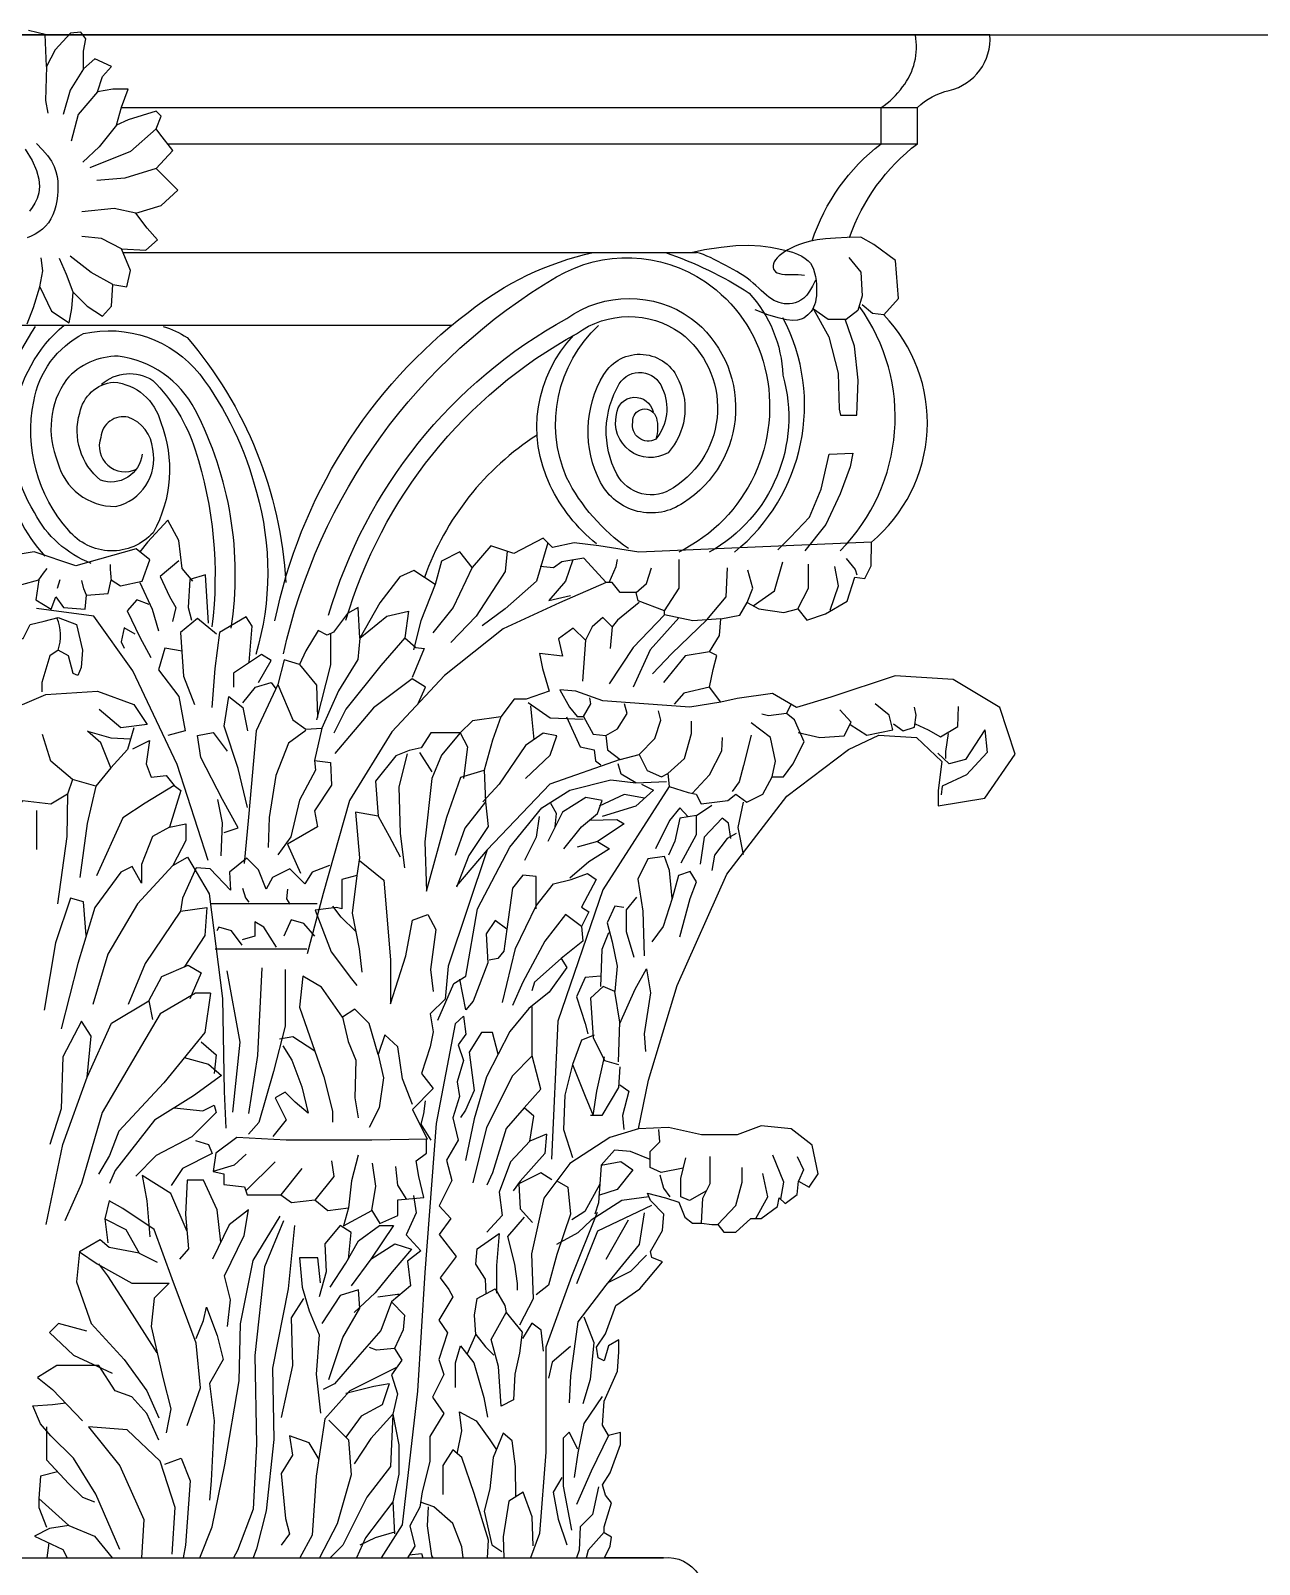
# Model space of a CAD drawing. Extents: x 140 to 2512, y 69 to 3554.
# Drawn here: x 685.8 to 1024.8, y 2077.8 to 2500.8 of the extents above; entities that cross this region are included whole.
import ezdxf

# ---------------------------------------------------------------- set-up
doc = ezdxf.new("R2010")
doc.units = 0
doc.header["$LTSCALE"] = 10
doc.header["$MEASUREMENT"] = 0
for name, color, linetype in [('3', 3, 'CONTINUOUS'), ('4', 4, 'CONTINUOUS'), ('7', 7, 'CONTINUOUS')]:
    doc.layers.add(name, color=color, linetype=linetype)

msp = doc.modelspace()

# ---------------------------------------------------------------- linework, layer by layer
at = {"layer": '3'}
for p, q in [((689.32, 2351.21), (690.35, 2352.5)), ((688.06, 2349.35), (689.32, 2351.21)), ((693.2, 2347.07), (693.98, 2349.4)), ((700.46, 2346.81), (699.94, 2349.14)), ((701.26, 2345.1), (700.46, 2346.81)), ((749.57, 2242.28), (748.36, 2218.17)), ((739.92, 2241.48), (743.54, 2221.79)), ((743.54, 2221.79), (741.53, 2202.5)), ((748.36, 2218.17), (745.95, 2202.1))]:
    msp.add_line(p, q, dxfattribs=at)
for points in [[(690.14, 2490.95), (689.95, 2481.54), (690.59, 2478.02)], [(700.35, 2490.25), (696.69, 2484.43), (694.76, 2477.7)], [(704.22, 2483.92), (698.93, 2477.7), (697.01, 2470.33)], [(709.51, 2474.77), (704.7, 2468.73), (700.21, 2464.57)], [(720.42, 2473.72), (713.36, 2467.45), (702.14, 2462.97)], [(684.34, 2468.09), (686.2, 2464.95), (687.41, 2462.21), (688.06, 2459.84), (688.24, 2457.8), (688.06, 2456.03), (687.6, 2454.51), (686.96, 2453.19), (686.24, 2452.02), (685.51, 2450.98)], [(687.39, 2469.69), (689.11, 2467.96), (690.48, 2466.33), (691.52, 2464.81), (692.28, 2463.36), (692.8, 2461.96), (693.12, 2460.61), (693.29, 2459.27), (693.35, 2457.92), (693.32, 2456.56), (693.21, 2455.2), (693.03, 2453.84), (692.75, 2452.51), (692.39, 2451.23), (691.93, 2450.01), (691.37, 2448.86), (690.7, 2447.81), (689.93, 2446.86), (689.05, 2446.02), (688.1, 2445.28), (687.07, 2444.64), (685.98, 2444.1), (684.84, 2443.65)], [(720.42, 2462.81), (711.76, 2460.08), (704.06, 2459.44)], [(714.79, 2450.5), (708.87, 2451.76), (699.89, 2450.8)], [(710.91, 2440.66), (705.34, 2443.43), (699.89, 2444.07)], [(688.38, 2430.1), (689.14, 2434.59), (688.7, 2438.15)], [(697.53, 2428.7), (695.72, 2433.5), (693.8, 2437.98)], [(708.45, 2430.81), (702.46, 2434.14), (696.69, 2438.62)], [(902.35, 2432), (901.55, 2430.3), (900.74, 2428.93), (899.94, 2427.85), (899.13, 2427.03), (898.33, 2426.43), (897.54, 2426.02), (896.75, 2425.74), (895.98, 2425.57), (895.22, 2425.48), (894.48, 2425.45), (893.75, 2425.49), (893.02, 2425.61), (892.31, 2425.8), (891.61, 2426.06), (890.91, 2426.4), (890.22, 2426.82), (889.53, 2427.31), (888.83, 2427.86), (888.14, 2428.47), (887.42, 2429.12), (886.69, 2429.8), (885.94, 2430.49), (885.16, 2431.18), (884.34, 2431.85), (883.48, 2432.51), (882.58, 2433.14), (881.64, 2433.75), (880.68, 2434.34), (879.69, 2434.92), (878.67, 2435.49), (877.63, 2436.05), (876.57, 2436.61), (875.5, 2437.16), (874.43, 2437.69), (873.39, 2438.19), (872.4, 2438.63), (871.48, 2439.02), (870.64, 2439.33), (869.92, 2439.54), (869.33, 2439.65)], [(901.84, 2424), (906.04, 2416.36), (908.62, 2406.37), (908.94, 2396.38), (909.26, 2394.77), (913.78, 2394.77), (914.1, 2404.44), (913.14, 2413.78), (910.55, 2421.19)], [(891.96, 2357.62), (895.46, 2361.11), (900.69, 2366.59), (903.94, 2374.31), (906.18, 2384.03), (912.67, 2384.28), (911.92, 2380.54), (909.18, 2373.07), (905.18, 2364.59), (899.45, 2357.37)], [(730.58, 2349), (727.57, 2352.44), (726.71, 2360.19), (723.69, 2365.79), (718.08, 2359.76), (715.95, 2357.02)], [(817.27, 2357.22), (816.76, 2351.65), (808.76, 2339.33), (801.77, 2332.01)], [(828.54, 2359.56), (825.42, 2348.98), (816.76, 2341.33), (810.43, 2336.67)], [(726.71, 2354.59), (721.53, 2350.29), (724.12, 2344.69), (725.84, 2341.68), (724.98, 2337.8)], [(807.68, 2352.75), (802.43, 2341.66), (796.77, 2334.67)], [(844.57, 2348.58), (838.42, 2355.31), (832.42, 2354.31), (830.09, 2352.64), (826.42, 2352.98)], [(835.42, 2354.81), (833.42, 2348.98), (828.76, 2343.66), (834.75, 2344.99)], [(845.4, 2348.58), (847.41, 2352.98), (847.75, 2354.97)], [(852.92, 2345.79), (855.75, 2348.32), (857.08, 2352.64)], [(860.73, 2340.78), (864.74, 2346.99), (864.74, 2354.97)], [(872.38, 2338.27), (877.74, 2344.66), (878.07, 2352.64)], [(883.56, 2343.06), (885.07, 2346.99), (883.73, 2351.98)], [(885.13, 2342.19), (891.07, 2346.32), (893.4, 2354.31)], [(897.5, 2341.32), (900.4, 2346.99), (900.4, 2353.64)], [(906.39, 2341), (908.73, 2347.65), (907.73, 2352.98)], [(910.81, 2355.17), (913.3, 2352.18), (913.8, 2350.69)], [(715.93, 2348.57), (719.38, 2341.25), (721.1, 2335.22)], [(734.9, 2337.37), (734.03, 2350.72), (729.72, 2349.43), (729.29, 2341.68), (730.15, 2338.23)], [(797.46, 2348.08), (793.43, 2338), (791.44, 2330.01)], [(718.52, 2342.54), (715.07, 2343.83), (712.48, 2340.82), (715.93, 2333.5), (718.95, 2327.9)], [(776.6, 2333.2), (784.1, 2339.33), (790.1, 2340.66), (789.1, 2333.34), (782.44, 2325.69), (772.78, 2313.7), (769.44, 2307.05)], [(860.73, 2339.67), (852.08, 2330.68), (845.42, 2320.69)], [(714.64, 2334.36), (711.62, 2336.08), (710.76, 2332.21), (711.62, 2330.48)], [(737.05, 2334.36), (731.88, 2338.66), (727.14, 2334.79), (728, 2322.73), (731.02, 2314.98)], [(746.1, 2326.61), (746.96, 2336.51), (745.24, 2339.09), (737.91, 2334.79), (736.62, 2324.89), (735.76, 2314.12)], [(846.3, 2336.39), (845.75, 2330.35)], [(864.63, 2338.84), (856.74, 2330.01), (852.08, 2319.7)], [(872.38, 2338.27), (862.74, 2329.01), (857.41, 2323.36)], [(768.52, 2334.47), (768.54, 2325.86), (764.69, 2310.76)], [(776.6, 2333.2), (776.11, 2327.35), (770.78, 2318.7), (766.11, 2308.38)], [(789.1, 2333.34), (792.1, 2330.68), (794.43, 2330.35), (791.1, 2322.36)], [(838.88, 2332.68), (838.09, 2321.36)], [(727.57, 2329.62), (722.83, 2330.48), (721.1, 2324.46), (726.71, 2317.14), (728.43, 2307.66), (723.69, 2306.37)], [(748.69, 2321.01), (752.14, 2327.04), (749.55, 2328.76), (741.79, 2323.59), (741.79, 2319.72)], [(873.1, 2329.48), (866.41, 2328.35), (860.41, 2321.03)], [(760, 2325.97), (764.69, 2320.24), (764.99, 2311.36)], [(744.38, 2315.41), (747.83, 2319.72), (752.14, 2321.01), (753.43, 2319.29)], [(754.04, 2320.44), (758.17, 2310.76), (761.73, 2308.1), (766.11, 2308.38)], [(792.74, 2315.18), (794.77, 2319.7), (791.1, 2322.03), (780.44, 2314.04), (769.78, 2301.39)], [(873.1, 2319.74), (866.07, 2318.03), (863.41, 2315.04)], [(745.67, 2286.57), (743.08, 2297.33), (739.21, 2308.96), (740.5, 2317.14), (744.38, 2314.12), (745.67, 2307.66)], [(838.24, 2310.81), (829.14, 2311.19), (823.07, 2315.36)], [(824.77, 2305.32), (824.2, 2310.81), (823.83, 2314.6)], [(838.4, 2311.6), (840.35, 2315.12), (840.11, 2316.8)], [(844.53, 2306.36), (847.77, 2308.19), (850.41, 2312.49), (849.69, 2315.12)], [(911.94, 2309.39), (916.49, 2306.52), (923.67, 2307.95), (922.71, 2312.02), (918.88, 2315.12)], [(923.91, 2309.62), (926.55, 2307.71), (929.66, 2308.67), (930.14, 2312.02), (929.66, 2314.17)], [(929.9, 2309.62), (933.49, 2307.95), (936.84, 2306.04), (941.63, 2308.91), (941.87, 2314.41)], [(815.5, 2311.55), (813.2, 2305.13), (810.93, 2296.79)], [(833.69, 2311.57), (837.48, 2303.23), (841.28, 2302.48), (841.65, 2299.45), (843.17, 2298.31)], [(853.72, 2301.11), (858.07, 2305.56), (859.74, 2310.58), (859.03, 2313.21)], [(861.59, 2295.87), (866.21, 2300.06), (868.12, 2306.99), (868.12, 2310.34)], [(890.46, 2295), (891.35, 2299.34), (889.91, 2305.8), (884.65, 2309.86)], [(894.4, 2312.47), (889.43, 2311.78), (887.52, 2312.26)], [(897.57, 2307.23), (903.56, 2305.8), (910.26, 2306.28), (912.18, 2310.1), (909.07, 2313.45)], [(697.35, 2294.3), (691.38, 2299.34), (689.09, 2306.67)], [(707.9, 2297.5), (705.14, 2304.38), (701.47, 2307.59), (707.9, 2305.75), (713.4, 2305.52)], [(739.21, 2279.68), (743.08, 2280.97), (738.77, 2288.72), (732.74, 2300.35), (731.88, 2306.37), (736.19, 2307.23), (740.07, 2302.07)], [(761.73, 2307.8), (756.98, 2304.25), (753.43, 2295.37), (751.65, 2283.82), (751.35, 2275.53)], [(766.11, 2308.38), (764.1, 2299.51), (764.39, 2296.85), (759.95, 2288.56), (757.58, 2278.49), (754.02, 2273.46)], [(804.36, 2307.11), (799.17, 2300.96), (796.51, 2294.52), (794.62, 2277.09), (795, 2263.45), (800.69, 2283.91), (804.48, 2294.9), (810.93, 2296.79), (811.31, 2288.08), (812.07, 2281.26), (806.75, 2273.3), (803.34, 2264.59)], [(804.36, 2307.11), (806.38, 2303.23), (805.24, 2294.52)], [(822.31, 2294.52), (829.14, 2300.96), (831.03, 2306.27), (827.24, 2307.02), (822.31, 2303.61), (815.1, 2293), (810.55, 2288.08)], [(868.37, 2290.41), (873.15, 2295.51), (876.5, 2302.21), (876.74, 2305.8)], [(884.65, 2306.52), (882.49, 2298.15), (881.29, 2293.6), (879.38, 2290.92)], [(949.05, 2307.95), (943.78, 2299.82), (939.24, 2298.62), (936.12, 2301.49)], [(949.05, 2307.95), (949.77, 2301.73), (944.02, 2295.51), (937.32, 2292.41), (937.08, 2290.01)], [(939, 2306.99), (938.28, 2301.97), (938.28, 2300.06)], [(789.68, 2301.34), (787.41, 2292.25), (787.79, 2279.36), (788.93, 2269.89)], [(793.1, 2301.72), (796.51, 2296.41)], [(764.1, 2299.51), (768.54, 2298.92), (768.84, 2292.7), (764.1, 2285.6), (764.99, 2281.16), (756.69, 2276.42), (760.24, 2268.43)], [(852.78, 2293.34), (848.73, 2295.76), (847.92, 2298.59)], [(798.17, 2227.89), (802.62, 2237.99), (805.85, 2240.01), (809.09, 2258.59), (817.99, 2275.56), (826.89, 2286.47), (834.57, 2291.32), (845.9, 2294.15), (852.78, 2293.34), (861.27, 2293.74)], [(854.39, 2292.94), (857.63, 2291.32), (852.78, 2286.87), (843.47, 2284.05)], [(695.97, 2290.17), (695.76, 2278.51), (693.19, 2259.99)], [(703.77, 2292.46), (701.43, 2282.11), (699.37, 2267.19)], [(725.45, 2292.58), (717.39, 2287.77), (711.21, 2283.65), (704, 2267.71)], [(738.34, 2273.22), (738.77, 2282.26), (737.48, 2288.72)], [(832.96, 2275.16), (837.81, 2281.22), (842.26, 2284.85), (843.47, 2288.49), (839.02, 2289.3), (832.55, 2285.26), (828.51, 2277.18)], [(855.2, 2289.1), (849.54, 2290.11), (842.66, 2286.87)], [(687.52, 2274.91), (687.52, 2285.71)], [(811.31, 2288.08), (805.62, 2280.88), (802.96, 2273.3)], [(830.53, 2281.22), (830.93, 2284.85), (829.32, 2287.68)], [(867.24, 2283.98), (864.94, 2286.44), (862.12, 2282.92), (858.25, 2275.18)], [(869.53, 2284.33), (864.94, 2283.62), (863.53, 2277.29), (861.77, 2273.41)], [(865.3, 2271.3), (869.53, 2279.05), (869.53, 2284.33), (873.76, 2287.14)], [(882.4, 2288.05), (880.9, 2281.06), (882.4, 2273.58)], [(724.08, 2281.11), (719.45, 2278.51), (716.36, 2270.79), (716.36, 2265.65)], [(781.73, 2284.12), (784.75, 2278.61), (787.79, 2272.92)], [(826.08, 2284.05), (825.27, 2278.39), (822.03, 2271.93)], [(840.03, 2283.04), (847.52, 2283.24), (849.54, 2282.03), (842.26, 2277.18), (836.6, 2275.56)], [(879.04, 2277.99), (878.34, 2282.22), (876.58, 2283.62), (871.64, 2278.34), (870.58, 2270.95)], [(842.26, 2277.18), (845.49, 2275.16), (839.83, 2271.52), (834.57, 2267.08)], [(880.45, 2279.4), (877.99, 2277.99), (874.46, 2273.41), (873.76, 2269.19)], [(768.25, 2270.5), (763.5, 2268.72), (761.43, 2265.47), (757.28, 2269.61), (752.54, 2267.24), (750.76, 2263.99), (748.68, 2269.32), (745.42, 2272.57), (740.68, 2268.72), (740.98, 2263.69), (735.35, 2269.61), (731.49, 2269.91)], [(776.59, 2271.93), (783.24, 2266.48), (785.13, 2244.5), (785.13, 2232.38), (789.3, 2245.64), (791.2, 2255.49), (795.37, 2257.01), (797.65, 2252.84), (796.13, 2241.85), (796.89, 2235.79)], [(811.75, 2274.87), (803.34, 2264.97)], [(862.83, 2261.44), (862.12, 2269.19), (860.71, 2273.06), (856.13, 2272.36), (853.31, 2266.73), (854.72, 2257.92), (855.08, 2245.6)], [(716.36, 2265.65), (713.79, 2270.28), (710.7, 2268.73), (703.49, 2258.96), (698.85, 2243.53), (694.22, 2225.52)], [(725, 2270.56), (715.33, 2259.99), (707.09, 2246.1), (702.97, 2232.21)], [(731.49, 2269.91), (727.69, 2261.53), (727.18, 2257.93), (734.39, 2258.96)], [(775.79, 2267.81), (774.51, 2257.39), (776.41, 2247.54), (777.17, 2241.09)], [(815.97, 2232.74), (819.61, 2247.69), (825.27, 2259.4), (830.12, 2265.46), (834.98, 2266.67), (839.43, 2268.29), (841.85, 2266.67), (837.81, 2259), (839.83, 2257.79), (837.81, 2253.75), (833.36, 2256.98), (827.7, 2249.71), (821.63, 2238.39), (818.8, 2231.93)], [(825.27, 2258.59), (825.27, 2267.48), (821.63, 2267.89), (818.8, 2264.25), (817.18, 2252.94), (816.37, 2246.88)], [(864.94, 2250.88), (867.76, 2261.44), (869.53, 2266.02), (867.76, 2268.84), (864.59, 2267.78), (862.83, 2261.44), (860.36, 2253.7), (857.19, 2249.48)], [(744.24, 2264.28), (745.13, 2261.62), (746.02, 2260.43)], [(756.69, 2263.99), (756.39, 2261.32), (757.28, 2259.84)], [(701.17, 2251.24), (700.4, 2260.5), (696.79, 2261.53), (692.67, 2249.19), (689.58, 2230.67)], [(734.39, 2258.96), (733.87, 2251.24), (728.21, 2242.5)], [(775.46, 2252.46), (771.48, 2256.25), (769.2, 2259.28)], [(849.44, 2258.98), (846.97, 2259.33), (844.85, 2254.76), (846.26, 2249.48), (847.67, 2242.79), (846.97, 2235.75)], [(852.96, 2261.8), (850.14, 2258.28), (850.14, 2252.29), (852.26, 2245.25)], [(727.18, 2257.93), (717.39, 2243.53), (712.76, 2232.21)], [(753.69, 2248.04), (750.19, 2253.53), (747.69, 2255.03), (747.69, 2251.03), (744.19, 2250.03)], [(764.19, 2251.03), (761.19, 2254.53), (757.69, 2255.53), (755.69, 2251.03)], [(817.18, 2252.94), (813.94, 2255.36), (811.52, 2251.73), (811.92, 2243.65), (807.88, 2233.14), (805.85, 2230.72), (804.24, 2239.2)], [(744.19, 2248.54), (741.19, 2252.53), (737.69, 2253.53), (737.19, 2252.53)], [(837.81, 2253.75), (838.21, 2249.71), (832.15, 2244.86), (824.87, 2238.39), (824.06, 2235.97)], [(845.21, 2251.94), (843.44, 2247.36), (843.09, 2237.15)], [(816.37, 2246.88), (814.75, 2244.86), (812.33, 2244.45)], [(718.42, 2233.24), (722.03, 2239.93), (729.24, 2243.01), (732.84, 2240.96), (729.75, 2233.75)], [(832.15, 2244.86), (833.76, 2242.43), (828.91, 2235.57), (823.25, 2231.12)], [(848.38, 2226.94), (852.61, 2236.45), (855.78, 2242.08), (856.84, 2235.39), (855.08, 2224.13), (855.43, 2219.2)], [(771.89, 2228.75), (766.09, 2236.99), (760.89, 2240.04), (759.98, 2231.5), (764.25, 2219.29), (766.7, 2212.27), (769.14, 2202.81), (769.14, 2199.75)], [(843.09, 2239.97), (838.86, 2239.62), (836.39, 2234.34), (838.86, 2226.94), (839.57, 2224.13)], [(735.42, 2235.3), (731.3, 2235.3), (721.51, 2229.64), (716.36, 2220.89), (705.55, 2202.38), (699.88, 2182.83), (695.25, 2172.54)], [(735.42, 2235.3), (733.87, 2224.5), (722.54, 2210.61), (710.18, 2197.23), (707.61, 2190.54), (704.52, 2185.4)], [(848.03, 2216.38), (848.38, 2227.3), (846.97, 2235.75), (843.8, 2237.15), (840.27, 2233.98), (840.98, 2223.07), (844.15, 2216.73), (848.03, 2215.68)], [(690.1, 2171.51), (694.73, 2193.63), (701.43, 2212.15), (708.12, 2227.07), (718.42, 2233.24), (719.45, 2228.1)], [(781.67, 2218.37), (779.23, 2226.92), (775.25, 2230.89), (771.89, 2228.75), (773.42, 2222.03), (775.56, 2216.85), (775.25, 2206.47), (776.17, 2200.98)], [(823.25, 2231.12), (818.04, 2224.79), (811.58, 2212.23), (808.18, 2200.68), (805.8, 2189.13)], [(822, 2203.7), (826.54, 2208.83), (824.16, 2218), (824.16, 2222.42), (824.16, 2231.58)], [(701.43, 2212.15), (702.46, 2223.47), (699.88, 2227.58), (694.73, 2217.81), (694.22, 2203.41), (691.13, 2193.63)], [(802.91, 2226.89), (797.71, 2199.34), (794.59, 2158.28), (792.51, 2125.54), (788.34, 2088.64), (782.53, 2079.61)], [(732.84, 2221.92), (736.96, 2218.32), (736.45, 2213.18)], [(755.39, 2220.81), (757.84, 2216.85), (760.59, 2209.52), (762.42, 2202.2), (758.75, 2205.25), (756, 2208), (753.25, 2206.47), (756.31, 2200.36), (752.64, 2195.79)], [(764.25, 2219.29), (758.14, 2223.26), (754.47, 2222.65)], [(791.14, 2204.64), (788.39, 2211.66), (787.17, 2220.51), (783.5, 2223.87), (781.67, 2218.37), (783.2, 2211.96), (781.98, 2203.72), (779.23, 2198.23)], [(814.81, 2218.51), (813.28, 2224.45), (810.22, 2224.45), (806.82, 2219.02), (808.18, 2208.49), (805.8, 2203.06), (804.44, 2201.02)], [(841.33, 2223.78), (837.8, 2222.37), (835.34, 2215.68), (838.86, 2206.88), (840.98, 2201.6), (842.03, 2208.28), (844.15, 2217.79)], [(728.21, 2217.55), (734.9, 2215.75), (738.51, 2212.66), (730.78, 2207.01), (719.97, 2200.32), (709.15, 2186.43), (707.61, 2182.83)], [(824.16, 2218), (818.72, 2212.57), (811.58, 2198.3), (807.84, 2183.02)], [(835.34, 2215.68), (833.22, 2207.23), (832.87, 2197.72), (835.34, 2189.98)], [(848.38, 2214.97), (848.03, 2209.34), (843.44, 2201.6), (840.27, 2201.6)], [(848.38, 2210.05), (850.85, 2208.28), (849.08, 2201.6), (849.44, 2197.72)], [(725.37, 2203.66), (733.36, 2202.89), (736.45, 2204.43), (736.96, 2202.38), (730.27, 2195.69), (720.48, 2190.54), (714.82, 2184.89)], [(794.64, 2205.67), (794.24, 2202.05), (793.43, 2199.23), (796.25, 2194.81)], [(823.53, 2194.55), (824.67, 2201.41), (822, 2203.7), (817.04, 2197.98), (813.22, 2185.78), (811.7, 2182.35)], [(828.11, 2196.46), (823.53, 2194.55), (818.18, 2188.83), (815.13, 2180.45), (815.89, 2173.96), (811.7, 2169.39)], [(828.11, 2196.46), (827.73, 2191.12), (820.86, 2183.49), (818.95, 2180.83)], [(865.87, 2187.08), (859.78, 2185.9), (856.74, 2187.25), (856.74, 2191.64), (859.45, 2194.35), (859.11, 2197.72)], [(731.3, 2194.66), (734.9, 2193.63), (735.93, 2191.06), (727.69, 2186.94), (724.6, 2182.31)], [(856.74, 2189.45), (851.33, 2191.64), (846.93, 2191.98), (843.21, 2187.92), (842.53, 2177.45), (841.51, 2174.41)], [(745.31, 2190.9), (741.95, 2187.85), (736.21, 2186.17)], [(753.25, 2188.77), (745.18, 2180.8)], [(768.84, 2189.07), (769.45, 2184.8), (764.23, 2178.26)], [(776.17, 2190.6), (774.34, 2183.58), (773.53, 2176.14)], [(779.98, 2175.42), (781.06, 2182.05), (780.14, 2188.46)], [(789.62, 2178.39), (787.17, 2182.36), (786.56, 2187.55)], [(843.21, 2187.92), (848.62, 2188.94), (852, 2186.57), (847.6, 2181.17), (842.53, 2179.48)], [(872.3, 2180.83), (867.56, 2178.12), (865.2, 2179.14), (865.2, 2184.21), (866.55, 2189.95)], [(870.87, 2171.91), (871.29, 2178.8), (873.32, 2182.86), (873.32, 2190.29)], [(875.41, 2171.5), (880.42, 2176.77), (882.11, 2183.19), (882.11, 2187.25)], [(892.77, 2178.51), (893.62, 2183.19), (890.57, 2190.63)], [(897.34, 2190.29), (899.03, 2186.57), (897.72, 2183.46)], [(728.99, 2169.55), (724.45, 2180.07), (716.6, 2185.02), (717.84, 2178.01), (718.66, 2168.11)], [(738.28, 2166.66), (737.25, 2175.53), (733.53, 2183.78), (728.99, 2183.78), (728.58, 2174.29), (729.4, 2164.8), (726.92, 2161.92)], [(760.59, 2186.94), (754.87, 2179.72)], [(829.63, 2183.88), (826.58, 2185.78), (820.47, 2182.73), (820.86, 2175.87), (824.29, 2172.06)], [(830.98, 2183.57), (834.07, 2181.84), (834.75, 2174.41), (831.03, 2163.26), (828.66, 2154.81), (825.27, 2152.1)], [(859.45, 2185.22), (860.46, 2181.5), (862.15, 2179.14)], [(885.94, 2173.15), (889.22, 2179.14), (887.86, 2185.56)], [(842.87, 2182.69), (838.7, 2175.09), (835.13, 2172.82)], [(856.41, 2179.13), (848.96, 2178.12), (840.5, 2172.72)], [(728.99, 2116.12), (732.71, 2126.43), (731.47, 2138.81), (724.86, 2156.55), (719.9, 2170.17), (711.23, 2175.94), (707.51, 2178.01), (706.27, 2173.06), (712.05, 2170.17), (715.77, 2163.57), (720.73, 2161.09)], [(740.14, 2143.35), (740.97, 2150.78), (739.32, 2157.38), (744.69, 2168.52), (745.93, 2175.53), (740.56, 2171.41), (736.01, 2161.92)], [(855.05, 2174.75), (853.69, 2165.96), (844.56, 2154.81), (836.78, 2144.67), (834.75, 2129.8), (834.41, 2122.37)], [(857.08, 2176.77), (842.19, 2169.68), (836.44, 2155.15)], [(706.27, 2173.06), (707.1, 2166.45)], [(773.52, 2161.98), (774.29, 2169.32), (771.2, 2171.25), (766.94, 2166.23), (767.33, 2158.5), (765.39, 2151.54)], [(768.49, 2154.25), (772.75, 2160.82), (776.23, 2167), (782.03, 2171.25), (785.9, 2171.25), (779.71, 2161.98), (774.29, 2154.63)], [(822, 2173.58), (817.42, 2168.25), (819.33, 2160.62), (820.09, 2155.29), (820.09, 2153.38)], [(840.5, 2172.72), (836.76, 2169.26), (830.92, 2166.02)], [(850.65, 2172.72), (844.56, 2161.9)], [(715.77, 2163.57), (707.51, 2165.22), (705.03, 2167.28), (699.25, 2163.98), (704.2, 2160.68), (713.7, 2155.31), (724.03, 2155.31)], [(779.71, 2161.98), (786.29, 2166.23), (790.93, 2164.68), (785.52, 2158.5), (780.87, 2152.7), (775.07, 2147.29)], [(811.5, 2152.43), (811.31, 2156.43), (808.64, 2160.62), (809.02, 2164.82), (815.13, 2169.01)], [(815.13, 2169.01), (814.37, 2160.24), (814.37, 2152.62)], [(699.25, 2163.98), (698.42, 2155.73), (702.55, 2144.17), (711.64, 2134.27), (717.84, 2125.61), (721.14, 2118.18)], [(765.78, 2155.41), (765.01, 2162.36), (759.97, 2162.36), (760.75, 2154.25), (762.68, 2147.68), (765.39, 2141.1), (764.62, 2130.28), (765.78, 2119.46)], [(855.7, 2163.08), (851.33, 2158.53), (845.24, 2155.48)], [(720.73, 2136.13), (712.47, 2149.13), (707.1, 2157.38), (704.62, 2160.68)], [(724.03, 2155.31), (719.9, 2151.19), (719.08, 2143.35), (722.38, 2128.91), (724.45, 2120.66), (723.21, 2114.05)], [(768.1, 2128.74), (771.97, 2140.33), (776.61, 2148.45), (776.23, 2153.47), (771.2, 2151.93), (766.17, 2144.2)], [(808.64, 2141.18), (808.26, 2146.52), (809.02, 2151.09), (813.99, 2153.76), (816.66, 2149.19), (816.98, 2147.26)], [(761.14, 2151.15), (757.65, 2145.74), (758.04, 2132.6), (754.94, 2118.3)], [(785.38, 2150.16), (782.42, 2142.26), (776.61, 2135.69), (769.65, 2127.58), (766.55, 2126.03)], [(781.65, 2151.54), (787.06, 2152.31), (787.45, 2152.31)], [(731.47, 2140.05), (733.53, 2145), (734.36, 2148.71), (737.25, 2140.87), (738.9, 2134.27), (735.19, 2127.67), (736.42, 2117.36), (735.6, 2100.85), (735.19, 2095.49)], [(816.98, 2147.26), (821.41, 2141.82), (820.73, 2136.05), (819.37, 2130.27), (819.02, 2123.13), (815.62, 2121.43), (814.94, 2132.31), (812.9, 2139.78), (816.98, 2147.26)], [(838.47, 2146.02), (841.18, 2138.93), (840.16, 2128.79), (838.13, 2122.03)], [(701.31, 2142.11), (693.46, 2144.17), (690.99, 2141.7), (697.59, 2135.51), (708.33, 2130.56)], [(806.27, 2135.71), (808.64, 2141.18), (811.31, 2137.75), (813.6, 2135.46)], [(827.35, 2136.54), (826.7, 2142.37), (824.11, 2144.32), (821.51, 2140.11)], [(786.18, 2137.28), (781.26, 2136.85), (779.32, 2137.63)], [(803.03, 2126.53), (803.03, 2133.33), (804.39, 2138.08), (808.14, 2133.33), (810.86, 2123.81), (811.88, 2118.37)], [(834.75, 2137.91), (829.67, 2133.52), (828.66, 2129.13)], [(721.14, 2111.99), (717.84, 2119.42), (713.7, 2123.96), (709.16, 2125.61), (704.62, 2132.62), (693.05, 2132.62), (687.68, 2129.32), (691.81, 2126.02), (700.07, 2117.36)], [(786.78, 2132.06), (773.91, 2125.64), (766.94, 2117.91), (764.62, 2102.06), (763.46, 2085.83), (760.08, 2079.61)], [(784.74, 2127.58), (782.81, 2121.78), (777, 2118.69), (772.75, 2112.89)], [(784.74, 2127.58), (780.48, 2126.8), (772.75, 2124.87)], [(843.54, 2124.06), (838.47, 2116.62), (836.78, 2108.51), (835.76, 2101.75)], [(710.4, 2081.87), (703.79, 2097.14), (697.59, 2107.04), (691.4, 2113.23), (688.51, 2116.53), (686.44, 2121.48), (691.81, 2121.89), (695.53, 2122.31)], [(803.52, 2108.31), (804.75, 2114.63), (804.14, 2119.87), (808.76, 2117.4), (812.47, 2112.16), (814.32, 2109.39)], [(690.16, 2115.7), (690.16, 2106.63), (696.36, 2100.03), (700.07, 2096.31), (703.38, 2095.07)], [(724.86, 2080.63), (725.68, 2093.42), (721.55, 2106.22), (712.47, 2114.88), (701.73, 2115.7), (710.4, 2104.98), (717.01, 2090.12), (716.44, 2079.61)], [(768.1, 2117.53), (773.52, 2112.11), (774.29, 2102.45), (770.42, 2088.92), (765.49, 2079.61)], [(785.78, 2119.18), (785.13, 2104.77), (778.55, 2096.27), (775.07, 2089.31), (771.97, 2083.12), (768.45, 2079.61)], [(785.78, 2119.18), (779.71, 2112.5), (775.07, 2105.54)], [(765.39, 2106.7), (762.68, 2111.34), (757.27, 2113.27), (758.04, 2107.86), (754.94, 2102.84), (756.1, 2090.47), (757.27, 2086.22), (754.94, 2083.12)], [(819.71, 2096.45), (819.56, 2104.77), (818.64, 2111.86), (816.17, 2114.01), (813.39, 2107.23), (812.47, 2098.61), (810.92, 2092.44), (813.08, 2083.2), (815.86, 2081.35)], [(836.78, 2109.53), (834.41, 2114.26), (832.72, 2112.57), (832.72, 2099.39), (835.09, 2087.22)], [(845.26, 2113.33), (840.5, 2103.44), (836.44, 2094.32)], [(722.79, 2105.39), (727.34, 2107.04), (729.82, 2100.85), (728.58, 2083.11), (727.88, 2079.61)], [(811.85, 2079.61), (812.16, 2084.43), (808.15, 2097.37), (804.75, 2107.23), (802.29, 2109.39), (799.51, 2105.08), (799.51, 2097.07)], [(693.26, 2103.33), (688.51, 2102.09), (688.09, 2095.9), (696.36, 2088.47), (703.38, 2085.59), (708.31, 2079.61)], [(832.38, 2101.75), (830.01, 2097.7), (831.36, 2090.26), (833.73, 2083.17)], [(842.53, 2099.2), (840.85, 2091.52), (837.45, 2088.13), (837.14, 2081.66), (836.46, 2079.61)], [(688.09, 2095.9), (688.09, 2093.42), (690.16, 2088.06)], [(785.78, 2095.05), (778.16, 2085.06), (775.71, 2079.61)], [(805.11, 2079.61), (804.75, 2082.58), (802.29, 2089.06), (797.04, 2093.68), (793.34, 2094.91)], [(824.5, 2082.89), (824.19, 2090.9), (821.72, 2097.68), (817.71, 2095.22), (816.17, 2085.36), (816.36, 2079.61)], [(795.5, 2093.68), (795.19, 2088.44), (796.42, 2080.12), (796.81, 2079.61)], [(696.36, 2088.47), (690.99, 2087.65), (686.85, 2085.59), (694.7, 2081.87), (695.84, 2079.61)], [(786.16, 2086.68), (780.87, 2085.06), (776.61, 2083.12)], [(844.02, 2086.68), (839.61, 2081.66), (839.1, 2079.61)], [(690.78, 2083.73), (690.24, 2079.61)], [(790.25, 2080.43), (793.65, 2080.74), (794.06, 2079.61)]]:
    msp.add_lwpolyline(points, dxfattribs=at)
for centre, radius, start, end in [((728.21, 2352.91), 20.46, 178.0689, 190.0154), ((681.72, 2334.01), 12.33, 340.7762, 23.0846)]:
    msp.add_arc(centre, radius, start, end, dxfattribs=at)
at = {"layer": '4'}
msp.add_line((520.4, 2499.61), (1557.58, 2499.61), dxfattribs=at)
for points in [[(921.23, 2422.42), (925.28, 2426.97), (924.48, 2437.39), (918.46, 2441.8), (914.85, 2443.81), (911.77, 2443.77, -0.147087), (930.5, 2469.61), (930.5, 2479.61, -0.133317), (939.28, 2484.33, 0.370234), (950.5, 2499.61), (520.4, 2499.61), (950.5, 2499.61)], [(901.44, 2442.8, -0.151786), (920.5, 2469.61), (920.5, 2479.61, 0.094387), (926.4, 2485.3, 0.218217), (929.92, 2499.61)], [(753.21, 2338.01, -0.181971), (806.53, 2423.11, -0.113807), (841.01, 2439.61, -0.113807)], [(860.98, 2439.61, -0.06214), (884.04, 2428.43, -0.178259), (893.36, 2405.75, -0.34899), (873.05, 2356.99)], [(772.81, 2338.16, -0.199048), (836.43, 2417.2, -0.322558), (865.14, 2417.42, -0.5232), (863.18, 2374.75, -0.454996), (847.52, 2378.51, -0.260891), (848.24, 2403.36, -0.630888), (860.05, 2402.24, -0.295064), (858.28, 2388.1, -0.633486), (851.96, 2392.82, -0.919333), (858.46, 2394, -0.148416), (858.28, 2388.1)], [(722.39, 2419.2, -0.075245), (728.95, 2416.18, -0.164993), (756.2, 2348.62, -0.164993)], [(841.91, 2359.3, -0.112742), (829.17, 2375.37, -0.312819), (835.66, 2416.77, -0.407679)], [(705.32, 2403.27, -0.334957), (719.51, 2404.33, -0.119291), (731.21, 2385.2, -0.10922), (735.82, 2336.32)], [(523.09, 1897.37), (524.76, 2011.86, 0.307622), (495.45, 2049.61), (495.45, 2059.61), (490.45, 2059.61, -1.114695), (490.45, 2079.61), (860.45, 2079.61)], [(845.61, 2079.61), (860.45, 2079.61, -1.114695), (860.45, 2059.61), (855.45, 2059.61), (855.45, 2049.61, 0.307622), (826.14, 2011.86), (827.71, 1904.39)]]:
    msp.add_lwpolyline(points, format="xyb", dxfattribs=at)
msp.add_lwpolyline([(860.45, 2079.61), (844.16, 2079.61), (845.67, 2082.8), (846.09, 2085.27), (844.02, 2086.51), (844.02, 2088.16), (846.09, 2094.76), (844.43, 2096.82), (843.61, 2099.71), (845.67, 2103.01), (848.56, 2110.85), (848.56, 2114.15), (845.26, 2113.33), (843.61, 2116.21), (844.02, 2122.82), (847.74, 2131.07), (848.15, 2136.43), (848.15, 2139.73), (845.26, 2138.08), (844.02, 2133.95), (842.37, 2134.78), (841.96, 2137.67), (844.43, 2141.38), (847.32, 2149.22), (853.93, 2153.76), (860.13, 2161.18), (857.24, 2162.42), (856.82, 2164.07), (860.13, 2169.85), (860.54, 2174.39), (856.82, 2178.1), (856, 2180.16), (860.96, 2178.92), (864.67, 2177.69), (866.32, 2173.56), (868.39, 2171.91), (870.87, 2171.91), (873.76, 2171.5), (875.41, 2171.5), (877.06, 2169.44), (880.37, 2169.44), (884.5, 2173.15), (887.39, 2173.15), (891.93, 2176.45), (892.35, 2178.92), (894, 2177.27), (897.3, 2179.75), (897.72, 2183.46), (900.61, 2181.81), (903.09, 2185.52), (901.43, 2193.36), (895.65, 2197.9), (887.39, 2198.73), (880.78, 2196.25), (870.87, 2196.25), (861.78, 2198.31), (853.52, 2197.9), (856.3, 2211.32), (864.19, 2237.44), (877.89, 2268.12), (894.49, 2289.68), (911.51, 2302.53), (919.81, 2306.5), (930.26, 2305.81), (937.24, 2299.19), (936.19, 2291.19), (936.19, 2287.01), (949.09, 2289.1), (957.45, 2301.28), (953.27, 2314.16), (940.37, 2321.82), (924.34, 2322.87), (906.56, 2316.95), (897.15, 2314.16), (890.53, 2317.99), (880.77, 2316.6), (876.24, 2315.56), (873.1, 2319.74), (874.15, 2324.61), (875.19, 2328.44), (873.1, 2329.48), (875.89, 2334.01), (876.24, 2338.54), (881.47, 2339.58), (883.56, 2343.06), (886.69, 2341.32), (893.67, 2340.28), (897.5, 2341.32), (899.94, 2338.19), (905.17, 2339.93), (911.09, 2343.41), (913.18, 2350.03), (915.97, 2349.68), (917.72, 2353.16), (917.78, 2359.72)], dxfattribs=at)
for centre, radius, start, end in [((890.34, 2392.67), 42.89, 309.7867, 43.9146), ((732.95, 2387.73), 55.65, 145.5631, 175.6257), ((867.49, 2324.15), 77.45, 122.7747, 160.5044), ((719.35, 2383.36), 40.43, 187.7984, 222.8565)]:
    msp.add_arc(centre, radius, start, end, dxfattribs=at)
at = {"layer": '7'}
for p, q in [((710.89, 2479.61), (930.5, 2479.61)), ((723.56, 2469.61), (930.5, 2469.61)), ((711.35, 2439.61), (869.56, 2439.61)), ((548.78, 2419.61), (802.12, 2419.61)), ((917.78, 2359.72), (853.66, 2356.99)), ((764.86, 2259.96), (735.49, 2259.96)), ((762.04, 2247.5), (736.7, 2247.5)), ((756.01, 2241.88), (756.01, 2226.21)), ((756.01, 2226.21), (752.79, 2213.75)), ((752.79, 2213.75), (748.77, 2199.69)), ((748.77, 2199.69), (745.95, 2196.48)), ((490.45, 2079.61), (860.45, 2079.61)), ((490.45, 2079.61), (860.45, 2079.61))]:
    msp.add_line(p, q, dxfattribs=at)
for points in [[(684.86, 2419.91), (686.62, 2424.48), (688.38, 2430.1), (691.55, 2423.42), (696.48, 2420.26), (697.18, 2424.13), (697.53, 2428.7), (701.41, 2424.83), (705.63, 2422.02), (708.1, 2424.83), (708.45, 2430.81), (712.32, 2430.1), (713.38, 2434.68), (710.91, 2440.66), (717.6, 2440.3), (720.77, 2443.12), (717.96, 2446.28), (714.79, 2450.5), (721.83, 2452.61), (726.41, 2456.83), (722.18, 2461.05), (720.42, 2462.81), (725, 2467.74), (721.48, 2472.31), (720.42, 2473.72), (721.83, 2477.23), (720.42, 2478.64), (712.68, 2476.18), (709.51, 2474.77), (710.91, 2479.69), (712.68, 2484.62), (708.45, 2484.62), (704.22, 2483.92), (705.63, 2488.14), (708.1, 2490.95), (703.52, 2493.06), (700.35, 2490.25), (700.35, 2495.17), (701.06, 2498.58), (699.65, 2500.38), (696.83, 2500.09), (692.6, 2495.52), (690.14, 2490.95), (689.79, 2499.74), (685.21, 2500.8)], [(868.11, 2439.61), (871.7, 2440.4), (876.32, 2441.13), (880.42, 2441.51), (884.02, 2441.6), (887.18, 2441.44), (889.91, 2441.12), (892.27, 2440.67), (894.28, 2440.17), (895.99, 2439.66), (897.42, 2439.13), (898.6, 2438.58), (899.56, 2437.99), (900.34, 2437.35), (900.95, 2436.64), (901.43, 2435.87), (901.82, 2435), (902.12, 2434.05), (902.36, 2433.01), (902.53, 2431.93), (902.64, 2430.83), (902.69, 2429.73), (902.68, 2428.67), (902.62, 2427.65), (902.5, 2426.72), (902.33, 2425.89), (902.12, 2425.15), (901.85, 2424.49), (901.53, 2423.9), (901.15, 2423.37), (900.73, 2422.88), (900.25, 2422.42), (899.72, 2421.97), (899.13, 2421.54), (898.38, 2421.18), (897.4, 2420.94), (896.09, 2420.88), (894.35, 2421.08), (892.1, 2421.58), (889.24, 2422.45), (885.69, 2423.76)], [(914.85, 2443.81), (911.07, 2443.76), (907.86, 2443.61), (905.15, 2443.38), (902.87, 2443.08), (900.97, 2442.71), (899.37, 2442.29), (898, 2441.84), (896.8, 2441.35), (895.7, 2440.84), (894.71, 2440.32), (893.83, 2439.79), (893.05, 2439.24), (892.37, 2438.7), (891.81, 2438.15), (891.36, 2437.6), (891.01, 2437.05), (890.79, 2436.52), (890.67, 2436), (890.67, 2435.51), (890.79, 2435.05), (891.02, 2434.64), (891.37, 2434.29), (891.84, 2434), (892.42, 2433.79), (893.12, 2433.66), (893.91, 2433.59), (894.77, 2433.56), (895.69, 2433.56), (896.63, 2433.56), (897.57, 2433.53), (898.5, 2433.46), (899.38, 2433.33)], [(911.61, 2438.23), (914.86, 2434.16), (915.27, 2427.66), (914.05, 2423.6), (910.79, 2421.16), (905.91, 2421.16), (901.84, 2424)], [(921.23, 2422.42), (918.12, 2422.79), (915.27, 2425.22)], [(853.66, 2356.99), (842.59, 2358.71), (835.78, 2359.56), (829.82, 2358.28), (827.26, 2360.83), (819.17, 2356.58), (812.79, 2358.71), (807.68, 2352.75), (804.27, 2357.01), (799.17, 2354.46), (797.46, 2348.08), (791.5, 2351.9), (787.67, 2350.2), (782.14, 2342.98), (776.6, 2333.2), (776.18, 2341.7), (773.2, 2340), (769.37, 2334.9), (767.66, 2334.05), (765.11, 2335.32), (761.7, 2329.79), (760, 2325.97), (755.74, 2327.24), (754.04, 2320.44), (748.08, 2307.68), (745.95, 2283.87), (744.68, 2271.12)], [(714.88, 2357.86), (698.28, 2353.18), (686.78, 2357.01), (681.25, 2356.16), (679.97, 2351.05), (683.38, 2348.08), (688.06, 2349.35), (687.21, 2343.83), (691.47, 2341.27), (692.74, 2344.68), (694.87, 2341.7), (700.83, 2341.27), (701.26, 2345.1), (707.22, 2345.53), (708.07, 2349.35), (710.62, 2347.65), (716.58, 2348.93), (718.71, 2354.88), (714.88, 2357.86)], [(876.24, 2338.54), (868.53, 2338), (860.73, 2339.67), (860.73, 2340.78), (853.48, 2343.57), (852.92, 2345.79), (848.47, 2345.79), (846.24, 2348.58), (844.57, 2348.58), (831.75, 2343.01), (816.15, 2335.78), (799.99, 2322.97), (785.5, 2307.39), (773.8, 2288.47), (766.55, 2262.86), (762.1, 2246.17)], [(734.8, 2271.91), (726.19, 2298.42), (713.99, 2324.22), (703.22, 2339.27), (687.44, 2341.42)], [(853.72, 2343.06), (847.78, 2338.24), (846.3, 2336.39), (843.7, 2338.98), (840.73, 2336.39), (838.88, 2332.68), (835.54, 2336.02), (831.46, 2333.05), (832.57, 2328.23), (826.26, 2328.98), (827, 2324.9), (828.86, 2318.6), (822.55, 2316.37), (819.21, 2316.37), (815.5, 2311.55), (807.7, 2310.44), (804.36, 2307.11), (796.2, 2307.11), (793.6, 2303.03), (790.26, 2302.29), (786.55, 2300.8), (780.98, 2293.76), (781.73, 2284.12), (775.42, 2285.23), (776.53, 2272.63), (775.79, 2267.81), (771.71, 2266.7), (771.71, 2258.55), (770.22, 2258.92), (764.28, 2258.18), (768.74, 2246.68), (774.3, 2239.27), (775.79, 2237.42)], [(680.85, 2333.15), (683.74, 2333.15), (685.66, 2336.99), (689.51, 2337.95), (693.36, 2338.92), (698.5, 2336.99), (700.1, 2329.94), (699.78, 2325.14), (698.82, 2322.9), (697.53, 2323.54), (696.25, 2328.34), (693.36, 2329.94), (691.12, 2328.34), (688.87, 2320.97), (688.87, 2318.41)], [(675.32, 2316.29), (683.58, 2314.92), (690, 2317.67), (704.23, 2318.58), (714.32, 2314.92), (717.99, 2309.42), (710.65, 2308.5), (704.69, 2313.54)], [(876.24, 2315.56), (867.71, 2314.22), (855.03, 2315.1), (843.65, 2315.97), (836.22, 2318.59), (831.84, 2319.03), (834.47, 2314.22), (836.65, 2311.6), (838.4, 2311.6), (841.03, 2306.79), (844.53, 2306.36), (844.97, 2302.42), (848.47, 2299.8), (853.72, 2301.11), (855.9, 2296.74), (859.84, 2295), (861.59, 2295.87), (862.03, 2292.37), (867.28, 2290.63), (869.46, 2290.19), (870.78, 2287.57), (878.21, 2288.44), (880.4, 2290.19), (883.46, 2288), (887.84, 2290.19), (890.46, 2295), (893.53, 2295), (896.15, 2298.49), (899.21, 2304.61), (896.59, 2310.73), (894.4, 2312.47), (895.71, 2315.1)], [(714.32, 2308.5), (712.49, 2302.54), (707.9, 2297.5), (703.77, 2292.46), (697.35, 2294.3), (695.97, 2290.17), (691.38, 2287.42), (683.58, 2288.34), (680.83, 2285.13), (676.24, 2286.05), (675.45, 2286.57)], [(713.97, 2302.68), (718.56, 2304.97), (717.65, 2298.55), (719.02, 2294.88), (723.16, 2295.33), (725.45, 2292.58), (727.29, 2291.21), (724.08, 2281.11), (728.67, 2282.03), (728.67, 2277.44), (725, 2270.56), (729.13, 2272.85), (735.1, 2262.76), (738.78, 2233.85), (739.24, 2208.16), (739.7, 2198.06)], [(848.47, 2299.8), (829.05, 2292.98), (811.75, 2274.87), (801.03, 2242.77), (800.21, 2233.71), (796.09, 2229.6), (796.91, 2224.66), (796.09, 2220.54), (793.61, 2213.14), (796.91, 2209.02), (791.14, 2203.26), (795.26, 2195.03)], [(862.03, 2292.37), (843.71, 2263.85), (831.31, 2227.57), (829.54, 2189.53)], [(802.91, 2226.89), (805.27, 2228.99), (805.85, 2224.02), (803.8, 2221.1), (805.27, 2216.72), (803.51, 2210.87), (804.1, 2206.78), (802.34, 2200.94), (803.8, 2194.81), (800.59, 2189.25), (802.05, 2183.7), (798.54, 2176.69), (801.76, 2173.19), (798.54, 2168.8), (803.22, 2162.67), (798.83, 2156.83), (801.17, 2153.61), (802.34, 2151.57), (798.41, 2145.1), (800.85, 2141.62), (798.41, 2134.32), (799.81, 2130.14), (796.67, 2123.88), (799.81, 2119.35), (795.97, 2113.09), (795.97, 2106.13), (793.88, 2097.78), (793.19, 2093.6), (790.4, 2088.38), (791.79, 2082.81), (789.79, 2079.61)], [(795.26, 2195.03), (779.98, 2194.77), (756.3, 2194.77), (742.67, 2195.49), (736.93, 2191.19), (736.21, 2186.17), (739.08, 2185.45), (739.08, 2182.59), (744.82, 2181.87), (745.54, 2179.72), (754.87, 2179.72), (757.74, 2177.57), (764.2, 2178.29), (767.79, 2175.42), (773.53, 2176.14), (772.09, 2171.12), (779.98, 2175.42), (782.14, 2171.84), (787.16, 2173.99), (787.16, 2178.29), (794.33, 2179), (792.9, 2184.74), (792.18, 2189.04), (795.05, 2191.19), (794.99, 2195.02)], [(853.52, 2197.9), (845.62, 2195.55), (834.58, 2188.36), (827.38, 2178.78), (824.03, 2163.44), (824.51, 2150.98), (820.67, 2143.79)], [(791.42, 2179.52), (792.22, 2174.7), (789.4, 2168.66), (793.43, 2164.24), (789.81, 2161.42), (790.61, 2154.58), (785.38, 2150.16), (789, 2146.54), (788.6, 2142.51), (786.18, 2137.28), (788.19, 2134.07), (785.38, 2130.04), (786.99, 2124.81), (785.78, 2119.18), (787.39, 2110.73), (787.39, 2102.69), (785.78, 2095.05), (786.18, 2086.2)], [(842.17, 2174.85), (835.08, 2157.14), (827.99, 2137.65), (827.99, 2108.72), (826.21, 2086.29), (823.7, 2079.61)], [(732.5, 2079.61), (735.87, 2088.17), (739.37, 2105.22), (743.31, 2128.39), (743.75, 2144.12), (747.25, 2161.61), (754.69, 2173.85)], [(755.57, 2172.54), (750.32, 2159.86), (747.69, 2135.38), (748.13, 2110.9), (747.25, 2092.97), (742.88, 2081.61), (741.75, 2079.61)], [(758.63, 2171.23), (756.88, 2153.74), (752.51, 2131.88), (752.94, 2112.21), (750.75, 2092.54), (748.13, 2082.04), (747.18, 2079.61)]]:
    msp.add_lwpolyline(points, dxfattribs=at)
for points in [[(755.59, 2328.92, -0.208432), (830.91, 2432.88, -0.290857), (871.99, 2431.51, -0.18472), (888.43, 2407.8, -0.352861), (864.65, 2356.99)], [(768.01, 2339.56, -0.198449), (833.75, 2421.43, -0.320223), (868.11, 2421.44, -0.522721), (865.95, 2370.59, -0.452066), (843.08, 2376.19, -0.260891), (843.95, 2405.93, -0.623071), (864.66, 2404.21, -0.301307), (861.68, 2384.4, -0.663224), (847.49, 2394.97, -0.869749), (857.54, 2395.64)], [(702.54, 2353.86, -0.182125), (686.85, 2367.87, -0.371169), (695.05, 2419.61, -0.345035)], [(716.6, 2383.97, -0.480339), (705.11, 2376.78, -0.30138), (699.34, 2395.34, -0.331614), (708.73, 2403.87, -0.317934), (721.69, 2392.73, -0.224646), (719.58, 2362.33, -0.455676), (696.3, 2362.93, -0.233682), (686.64, 2398.51, -0.23596), (700.43, 2417.25, -0.285463), (732.46, 2406.07, -0.099591), (748.1, 2373.5, -0.143729), (747.94, 2328.77)], [(850.75, 2357.95, -0.12311), (833.68, 2377.54, -0.316426), (842.5, 2419.49, -0.312933)], [(741.14, 2335.96, 0.159129), (731.21, 2396.19, 0.245555), (709.93, 2411.06, 0.209687), (695.68, 2404.61, 0.258022), (693.26, 2381.86, 0.346245), (709.26, 2369.57, 0.406328), (719.52, 2385.35, 0.294035), (712.75, 2394.16, 0.455445), (705.16, 2388.63, 0.673439), (714.99, 2379.86, -0.006724)]]:
    msp.add_lwpolyline(points, format="xyb", dxfattribs=at)
for centre, radius, start, end in [((872.18, 2394.17), 52.18, 315.1392, 35.9649), ((847.4, 2397.42), 51.95, 308.8928, 27.6887)]:
    msp.add_arc(centre, radius, start, end, dxfattribs=at)

doc.saveas('drawing.dxf')
